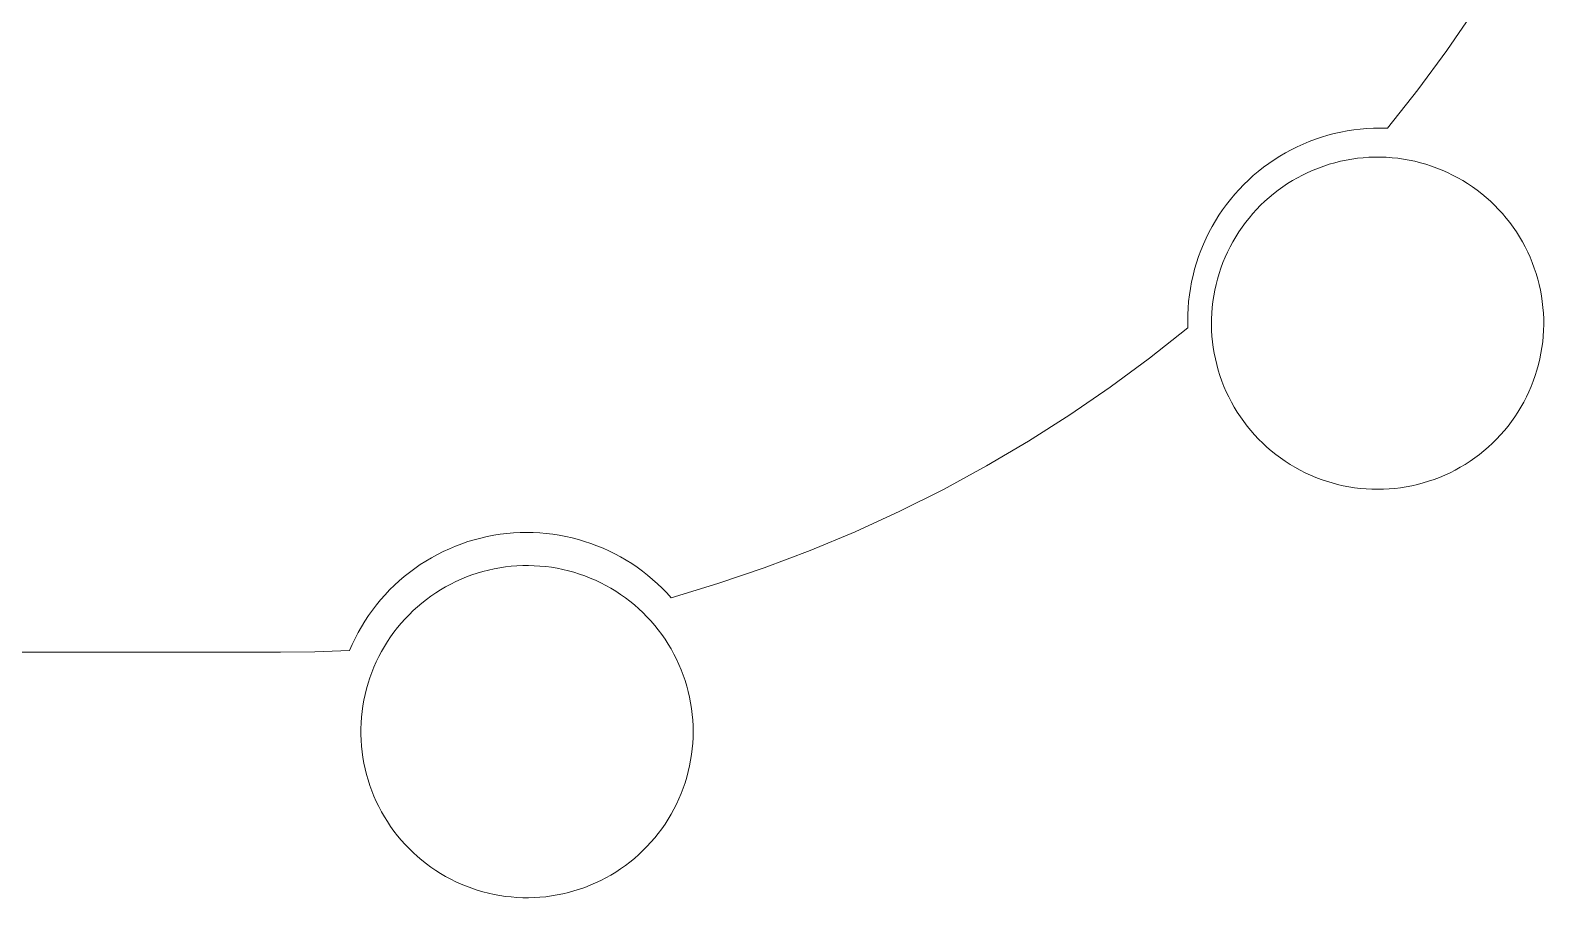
# Model space of a CAD drawing. Header units: inches. Extents: x -6.5 to 91.7, y -2.1 to 67.1.
# Drawn here: x 35.238 to 37.485, y 0.034 to 1.322 of the extents above; entities that cross this region are included whole.
import ezdxf

# ---------------------------------------------------------------- set-up
doc = ezdxf.new("R2010")
doc.units = ezdxf.units.IN
doc.layers.add('ZANO_R', color=7, linetype='Continuous', lineweight=0)

msp = doc.modelspace()

# ---------------------------------------------------------------- linework, layer by layer
at = {"layer": 'ZANO_R'}
for p, q in [((37.38281, 1.35218), (37.34171, 1.29225)), ((37.34171, 1.29225), (37.29858, 1.23376)), ((37.29858, 1.23376), (37.25348, 1.17678)), ((37.17441, 1.16883), (37.18394, 1.17099)), ((37.18394, 1.17099), (37.19355, 1.17282)), ((37.19355, 1.17282), (37.20321, 1.17433)), ((37.20321, 1.17433), (37.21292, 1.1755)), ((37.21292, 1.1755), (37.22267, 1.17633)), ((37.22267, 1.17633), (37.23243, 1.17684)), ((37.23243, 1.17684), (37.24221, 1.177)), ((37.24785, 1.17695), (37.24221, 1.177)), ((37.25348, 1.17678), (37.24785, 1.17695)), ((37.11048, 1.14479), (37.11923, 1.14915)), ((37.11923, 1.14915), (37.12813, 1.15322)), ((37.12813, 1.15322), (37.13716, 1.15697)), ((37.13716, 1.15697), (37.14631, 1.16041)), ((37.14631, 1.16041), (37.15558, 1.16354)), ((37.15558, 1.16354), (37.16495, 1.16635)), ((37.16495, 1.16635), (37.17441, 1.16883)), ((37.06924, 1.11863), (37.07712, 1.12442)), ((37.07712, 1.12442), (37.0852, 1.12994)), ((37.0852, 1.12994), (37.09345, 1.13518)), ((37.09345, 1.13518), (37.10189, 1.14013)), ((37.10189, 1.14013), (37.11048, 1.14479)), ((37.17522, 1.12549), (37.16698, 1.12314)), ((37.18353, 1.12755), (37.17522, 1.12549)), ((37.19191, 1.12932), (37.18353, 1.12755)), ((37.20035, 1.1308), (37.19191, 1.12932)), ((37.20883, 1.13198), (37.20035, 1.1308)), ((37.21735, 1.13287), (37.20883, 1.13198)), ((37.22589, 1.13347), (37.21735, 1.13287)), ((37.23445, 1.13376), (37.22589, 1.13347)), ((37.24302, 1.13376), (37.23445, 1.13376)), ((37.25158, 1.13347), (37.24302, 1.13376)), ((37.26012, 1.13287), (37.25158, 1.13347)), ((37.26864, 1.13198), (37.26012, 1.13287)), ((37.27712, 1.1308), (37.26864, 1.13198)), ((37.28556, 1.12932), (37.27712, 1.1308)), ((37.29394, 1.12755), (37.28556, 1.12932)), ((37.30225, 1.12549), (37.29394, 1.12755)), ((37.31049, 1.12314), (37.30225, 1.12549)), ((37.04686, 1.09968), (37.0541, 1.10625)), ((37.0541, 1.10625), (37.06157, 1.11257)), ((37.06157, 1.11257), (37.06924, 1.11863)), ((37.11972, 1.1032), (37.11229, 1.09894)), ((37.12729, 1.1072), (37.11972, 1.1032)), ((37.135, 1.11093), (37.12729, 1.1072)), ((37.14283, 1.1144), (37.135, 1.11093)), ((37.15078, 1.11759), (37.14283, 1.1144)), ((37.15883, 1.12051), (37.15078, 1.11759)), ((37.16698, 1.12314), (37.15883, 1.12051)), ((37.31864, 1.12051), (37.31049, 1.12314)), ((37.32669, 1.11759), (37.31864, 1.12051)), ((37.33464, 1.1144), (37.32669, 1.11759)), ((37.34247, 1.11093), (37.33464, 1.1144)), ((37.35018, 1.1072), (37.34247, 1.11093)), ((37.35775, 1.1032), (37.35018, 1.1072)), ((37.36518, 1.09894), (37.35775, 1.1032)), ((37.02653, 1.07854), (37.03307, 1.08582)), ((37.03307, 1.08582), (37.03984, 1.09287)), ((37.03984, 1.09287), (37.04686, 1.09968)), ((37.08418, 1.0794), (37.0776, 1.07392)), ((37.09095, 1.08465), (37.08418, 1.0794)), ((37.09789, 1.08966), (37.09095, 1.08465)), ((37.10501, 1.09442), (37.09789, 1.08966)), ((37.11229, 1.09894), (37.10501, 1.09442)), ((37.37246, 1.09442), (37.36518, 1.09894)), ((37.37958, 1.08966), (37.37246, 1.09442)), ((37.38652, 1.08465), (37.37958, 1.08966)), ((37.39329, 1.0794), (37.38652, 1.08465)), ((37.39987, 1.07392), (37.39329, 1.0794)), ((37.00849, 1.05542), (37.01424, 1.06333)), ((37.01424, 1.06333), (37.02026, 1.07104)), ((37.02026, 1.07104), (37.02653, 1.07854)), ((37.06502, 1.06229), (37.05905, 1.05615)), ((37.07121, 1.06821), (37.06502, 1.06229)), ((37.0776, 1.07392), (37.07121, 1.06821)), ((37.40626, 1.06821), (37.39987, 1.07392)), ((37.41245, 1.06229), (37.40626, 1.06821)), ((37.41843, 1.05615), (37.41245, 1.06229)), ((36.99291, 1.03058), (36.99782, 1.03904)), ((36.99782, 1.03904), (37.00301, 1.04732)), ((37.00301, 1.04732), (37.00849, 1.05542)), ((37.04244, 1.03656), (37.03737, 1.02966)), ((37.04775, 1.04328), (37.04244, 1.03656)), ((37.05329, 1.04982), (37.04775, 1.04328)), ((37.05905, 1.05615), (37.05329, 1.04982)), ((37.42419, 1.04982), (37.41843, 1.05615)), ((37.42972, 1.04328), (37.42419, 1.04982)), ((37.43503, 1.03656), (37.42972, 1.04328)), ((37.4401, 1.02966), (37.43503, 1.03656)), ((36.97996, 1.00427), (36.98397, 1.01318)), ((36.98397, 1.01318), (36.98829, 1.02196)), ((36.98829, 1.02196), (36.99291, 1.03058)), ((37.02796, 1.01534), (37.02364, 1.00795)), ((37.03254, 1.02258), (37.02796, 1.01534)), ((37.03737, 1.02966), (37.03254, 1.02258)), ((37.44493, 1.02258), (37.4401, 1.02966)), ((37.44951, 1.01534), (37.44493, 1.02258)), ((37.45383, 1.00795), (37.44951, 1.01534)), ((36.97286, 0.98604), (36.97625, 0.99522)), ((36.97625, 0.99522), (36.97996, 1.00427)), ((37.01577, 0.99274), (37.01224, 0.98494)), ((37.01957, 1.00041), (37.01577, 0.99274)), ((37.02364, 1.00795), (37.01957, 1.00041)), ((37.4579, 1.00041), (37.45383, 1.00795)), ((37.4617, 0.99274), (37.4579, 1.00041)), ((37.46523, 0.98494), (37.4617, 0.99274)), ((36.96459, 0.95791), (36.96702, 0.96738)), ((36.96702, 0.96738), (36.96978, 0.97676)), ((36.96978, 0.97676), (36.97286, 0.98604)), ((37.00599, 0.96899), (37.00329, 0.96086)), ((37.00898, 0.97702), (37.00599, 0.96899)), ((37.01224, 0.98494), (37.00898, 0.97702)), ((37.46849, 0.97702), (37.46523, 0.98494)), ((37.47148, 0.96899), (37.46849, 0.97702)), ((37.47418, 0.96086), (37.47148, 0.96899)), ((36.96069, 0.93875), (36.96248, 0.94836)), ((36.96248, 0.94836), (36.96459, 0.95791)), ((36.99874, 0.94435), (36.99689, 0.93599)), ((37.00087, 0.95264), (36.99874, 0.94435)), ((37.00329, 0.96086), (37.00087, 0.95264)), ((37.4766, 0.95264), (37.47418, 0.96086)), ((37.47873, 0.94435), (37.4766, 0.95264)), ((37.48058, 0.93599), (37.47873, 0.94435)), ((36.95812, 0.91936), (36.95924, 0.92907)), ((36.95924, 0.92907), (36.96069, 0.93875)), ((36.99534, 0.92756), (36.99408, 0.91909)), ((36.99689, 0.93599), (36.99534, 0.92756)), ((37.48213, 0.92756), (37.48058, 0.93599)), ((37.48339, 0.91909), (37.48213, 0.92756)), ((36.95677, 0.89006), (36.95689, 0.89984)), ((36.95689, 0.89984), (36.95734, 0.90961)), ((36.95734, 0.90961), (36.95812, 0.91936)), ((36.99245, 0.90204), (36.99208, 0.89348)), ((36.99312, 0.91058), (36.99245, 0.90204)), ((36.99408, 0.91909), (36.99312, 0.91058)), ((37.48435, 0.91058), (37.48339, 0.91909)), ((37.48502, 0.90204), (37.48435, 0.91058)), ((37.48539, 0.89348), (37.48502, 0.90204)), ((36.95699, 0.88029), (36.90001, 0.83519)), ((36.95699, 0.88029), (36.95677, 0.89006)), ((36.99208, 0.89348), (36.992, 0.88492)), ((36.992, 0.88492), (36.99223, 0.87636)), ((37.48524, 0.87636), (37.48547, 0.88492)), ((37.48547, 0.88492), (37.48539, 0.89348)), ((36.99223, 0.87636), (36.99275, 0.86781)), ((36.99275, 0.86781), (36.99356, 0.85928)), ((36.99356, 0.85928), (36.99468, 0.85079)), ((37.48279, 0.85079), (37.48391, 0.85928)), ((37.48391, 0.85928), (37.48472, 0.86781)), ((37.48472, 0.86781), (37.48524, 0.87636)), ((36.90001, 0.83519), (36.84152, 0.79206)), ((36.99468, 0.85079), (36.99608, 0.84234)), ((36.99608, 0.84234), (36.99778, 0.83395)), ((36.99778, 0.83395), (36.99977, 0.82562)), ((37.4777, 0.82562), (37.47969, 0.83395)), ((37.47969, 0.83395), (37.48139, 0.84234)), ((37.48139, 0.84234), (37.48279, 0.85079)), ((36.99977, 0.82562), (37.00205, 0.81736)), ((37.00205, 0.81736), (37.00461, 0.80919)), ((37.47286, 0.80919), (37.47543, 0.81736)), ((37.47543, 0.81736), (37.4777, 0.82562)), ((36.84152, 0.79206), (36.78159, 0.75096)), ((37.00461, 0.80919), (37.00745, 0.80111)), ((37.00745, 0.80111), (37.01057, 0.79313)), ((37.01057, 0.79313), (37.01397, 0.78527)), ((37.4635, 0.78527), (37.4669, 0.79313)), ((37.4669, 0.79313), (37.47002, 0.80111)), ((37.47002, 0.80111), (37.47286, 0.80919)), ((37.01397, 0.78527), (37.01764, 0.77753)), ((37.01764, 0.77753), (37.02157, 0.76992)), ((37.02157, 0.76992), (37.02577, 0.76246)), ((37.4517, 0.76246), (37.4559, 0.76992)), ((37.4559, 0.76992), (37.45983, 0.77753)), ((37.45983, 0.77753), (37.4635, 0.78527)), ((36.78159, 0.75096), (36.72029, 0.71193)), ((37.02577, 0.76246), (37.03022, 0.75514)), ((37.03022, 0.75514), (37.03493, 0.74798)), ((37.03493, 0.74798), (37.03988, 0.74099)), ((37.43759, 0.74099), (37.44254, 0.74798)), ((37.44254, 0.74798), (37.44725, 0.75514)), ((37.44725, 0.75514), (37.4517, 0.76246)), ((37.03988, 0.74099), (37.04507, 0.73418)), ((37.04507, 0.73418), (37.05049, 0.72755)), ((37.05049, 0.72755), (37.05614, 0.72111)), ((37.05614, 0.72111), (37.06201, 0.71488)), ((37.41546, 0.71488), (37.42133, 0.72111)), ((37.42133, 0.72111), (37.42698, 0.72755)), ((37.42698, 0.72755), (37.4324, 0.73418)), ((37.4324, 0.73418), (37.43759, 0.74099)), ((36.72029, 0.71193), (36.6577, 0.67502)), ((37.06201, 0.71488), (37.06809, 0.70885)), ((37.06809, 0.70885), (37.07438, 0.70303)), ((37.07438, 0.70303), (37.08086, 0.69744)), ((37.08086, 0.69744), (37.08754, 0.69207)), ((37.38993, 0.69207), (37.39661, 0.69744)), ((37.39661, 0.69744), (37.40309, 0.70303)), ((37.40309, 0.70303), (37.40938, 0.70885)), ((37.40938, 0.70885), (37.41546, 0.71488)), ((36.6577, 0.67502), (36.59388, 0.64026)), ((37.08754, 0.69207), (37.0944, 0.68694)), ((37.0944, 0.68694), (37.10143, 0.68205)), ((37.10143, 0.68205), (37.10863, 0.67741)), ((37.10863, 0.67741), (37.11598, 0.67302)), ((37.36149, 0.67302), (37.36884, 0.67741)), ((37.36884, 0.67741), (37.37604, 0.68205)), ((37.37604, 0.68205), (37.38307, 0.68694)), ((37.38307, 0.68694), (37.38993, 0.69207)), ((37.11598, 0.67302), (37.12349, 0.66889)), ((37.12349, 0.66889), (37.13113, 0.66502)), ((37.13113, 0.66502), (37.1389, 0.66142)), ((37.1389, 0.66142), (37.14679, 0.65809)), ((37.14679, 0.65809), (37.15479, 0.65504)), ((37.15479, 0.65504), (37.1629, 0.65227)), ((37.1629, 0.65227), (37.17109, 0.64978)), ((37.30638, 0.64978), (37.31457, 0.65227)), ((37.31457, 0.65227), (37.32268, 0.65504)), ((37.32268, 0.65504), (37.33068, 0.65809)), ((37.33068, 0.65809), (37.33857, 0.66142)), ((37.33857, 0.66142), (37.34634, 0.66502)), ((37.34634, 0.66502), (37.35398, 0.66889)), ((37.35398, 0.66889), (37.36149, 0.67302)), ((36.59388, 0.64026), (36.52891, 0.60771)), ((37.17109, 0.64978), (37.17937, 0.64757)), ((37.17937, 0.64757), (37.18771, 0.64565)), ((37.18771, 0.64565), (37.19612, 0.64403)), ((37.19612, 0.64403), (37.20458, 0.6427)), ((37.20458, 0.6427), (37.21309, 0.64166)), ((37.21309, 0.64166), (37.22162, 0.64092)), ((37.22162, 0.64092), (37.23017, 0.64047)), ((37.23017, 0.64047), (37.23874, 0.64032)), ((37.23874, 0.64032), (37.2473, 0.64047)), ((37.2473, 0.64047), (37.25585, 0.64092)), ((37.25585, 0.64092), (37.26438, 0.64166)), ((37.26438, 0.64166), (37.27289, 0.6427)), ((37.27289, 0.6427), (37.28135, 0.64403)), ((37.28135, 0.64403), (37.28976, 0.64565)), ((37.28976, 0.64565), (37.2981, 0.64757)), ((37.2981, 0.64757), (37.30638, 0.64978)), ((36.52891, 0.60771), (36.46286, 0.5774)), ((35.8784, 0.55939), (35.88773, 0.56257)), ((35.88773, 0.56257), (35.89717, 0.56542)), ((35.89717, 0.56542), (35.9067, 0.56795)), ((35.9067, 0.56795), (35.91632, 0.57015)), ((35.91632, 0.57015), (35.926, 0.57201)), ((35.926, 0.57201), (35.93574, 0.57354)), ((35.93574, 0.57354), (35.94553, 0.57473)), ((35.94553, 0.57473), (35.95535, 0.57558)), ((35.95535, 0.57558), (35.9652, 0.57609)), ((35.9652, 0.57609), (35.97506, 0.57626)), ((35.98476, 0.57609), (35.97506, 0.57626)), ((35.99445, 0.5756), (35.98476, 0.57609)), ((36.00412, 0.57477), (35.99445, 0.5756)), ((36.01376, 0.57362), (36.00412, 0.57477)), ((36.02335, 0.57214), (36.01376, 0.57362)), ((36.03288, 0.57034), (36.02335, 0.57214)), ((36.04235, 0.56821), (36.03288, 0.57034)), ((36.05174, 0.56577), (36.04235, 0.56821)), ((36.06104, 0.563), (36.05174, 0.56577)), ((36.07024, 0.55992), (36.06104, 0.563)), ((36.46286, 0.5774), (36.39582, 0.54937)), ((35.83368, 0.53878), (35.84232, 0.54352)), ((35.84232, 0.54352), (35.85113, 0.54795)), ((35.85113, 0.54795), (35.86009, 0.55208)), ((35.86009, 0.55208), (35.86918, 0.55589)), ((35.86918, 0.55589), (35.8784, 0.55939)), ((36.07933, 0.55653), (36.07024, 0.55992)), ((36.0883, 0.55283), (36.07933, 0.55653)), ((36.09715, 0.54883), (36.0883, 0.55283)), ((36.10584, 0.54453), (36.09715, 0.54883)), ((36.11439, 0.53994), (36.10584, 0.54453)), ((36.12278, 0.53506), (36.11439, 0.53994)), ((36.39582, 0.54937), (36.32785, 0.52364)), ((35.80087, 0.51694), (35.80878, 0.52282)), ((35.80878, 0.52282), (35.81689, 0.52843)), ((35.81689, 0.52843), (35.8252, 0.53375)), ((35.8252, 0.53375), (35.83368, 0.53878)), ((35.90161, 0.51583), (35.90982, 0.51825)), ((35.90982, 0.51825), (35.91812, 0.52038)), ((35.91812, 0.52038), (35.92648, 0.52223)), ((35.92648, 0.52223), (35.93491, 0.52378)), ((35.93491, 0.52378), (35.94338, 0.52504)), ((35.94338, 0.52504), (35.95189, 0.526)), ((35.95189, 0.526), (35.96043, 0.52667)), ((35.96043, 0.52667), (35.96898, 0.52704)), ((35.96898, 0.52704), (35.97755, 0.52712)), ((35.97755, 0.52712), (35.98611, 0.52689)), ((35.98611, 0.52689), (35.99466, 0.52637)), ((35.99466, 0.52637), (36.00319, 0.52556)), ((36.00319, 0.52556), (36.01168, 0.52445)), ((36.01168, 0.52445), (36.02013, 0.52304)), ((36.02013, 0.52304), (36.02852, 0.52134)), ((36.02852, 0.52134), (36.03685, 0.51935)), ((36.03685, 0.51935), (36.04511, 0.51708)), ((36.04511, 0.51708), (36.05328, 0.51452)), ((36.131, 0.5299), (36.12278, 0.53506)), ((36.13903, 0.52446), (36.131, 0.5299)), ((36.14688, 0.51875), (36.13903, 0.52446)), ((36.15453, 0.51278), (36.14688, 0.51875)), ((36.32785, 0.52364), (36.25905, 0.50025)), ((35.77138, 0.49079), (35.77841, 0.49771)), ((35.77841, 0.49771), (35.78567, 0.50438)), ((35.78567, 0.50438), (35.79316, 0.51079)), ((35.79316, 0.51079), (35.80087, 0.51694)), ((35.84713, 0.49116), (35.85452, 0.49548)), ((35.85452, 0.49548), (35.86206, 0.49955)), ((35.86206, 0.49955), (35.86973, 0.50335)), ((35.86973, 0.50335), (35.87753, 0.50688)), ((35.87753, 0.50688), (35.88545, 0.51015)), ((35.88545, 0.51015), (35.89348, 0.51313)), ((35.89348, 0.51313), (35.90161, 0.51583)), ((36.05328, 0.51452), (36.06136, 0.51167)), ((36.06136, 0.51167), (36.06934, 0.50855)), ((36.06934, 0.50855), (36.0772, 0.50515)), ((36.0772, 0.50515), (36.08494, 0.50148)), ((36.08494, 0.50148), (36.09255, 0.49755)), ((36.09255, 0.49755), (36.10001, 0.49335)), ((36.16197, 0.50655), (36.15453, 0.51278)), ((36.16919, 0.50007), (36.16197, 0.50655)), ((36.17619, 0.49335), (36.16919, 0.50007)), ((36.25905, 0.50025), (36.18949, 0.47922)), ((35.75178, 0.46865), (35.75806, 0.47625)), ((35.75806, 0.47625), (35.76459, 0.48364)), ((35.76459, 0.48364), (35.77138, 0.49079)), ((35.81919, 0.47137), (35.82591, 0.47668)), ((35.82591, 0.47668), (35.83281, 0.48175)), ((35.83281, 0.48175), (35.83989, 0.48658)), ((35.83989, 0.48658), (35.84713, 0.49116)), ((36.10001, 0.49335), (36.10733, 0.4889)), ((36.10733, 0.4889), (36.11449, 0.4842)), ((36.11449, 0.4842), (36.12148, 0.47925)), ((36.12148, 0.47925), (36.12829, 0.47406)), ((36.12829, 0.47406), (36.13492, 0.46863)), ((36.18296, 0.4864), (36.17619, 0.49335)), ((36.18949, 0.47922), (36.18296, 0.4864)), ((35.73458, 0.44459), (35.74004, 0.45281)), ((35.74004, 0.45281), (35.74577, 0.46083)), ((35.74577, 0.46083), (35.75178, 0.46865)), ((35.79426, 0.44791), (35.80018, 0.4541)), ((35.80018, 0.4541), (35.80632, 0.46008)), ((35.80632, 0.46008), (35.81265, 0.46584)), ((35.81265, 0.46584), (35.81919, 0.47137)), ((36.13492, 0.46863), (36.14136, 0.46298)), ((36.14136, 0.46298), (36.14759, 0.45711)), ((36.14759, 0.45711), (36.15362, 0.45103)), ((36.15362, 0.45103), (36.15944, 0.44474)), ((35.71996, 0.41889), (35.72454, 0.42763)), ((35.72454, 0.42763), (35.72942, 0.4362)), ((35.72942, 0.4362), (35.73458, 0.44459)), ((35.77281, 0.42123), (35.77782, 0.42817)), ((35.77782, 0.42817), (35.78307, 0.43494)), ((35.78307, 0.43494), (35.78855, 0.44153)), ((35.78855, 0.44153), (35.79426, 0.44791)), ((36.15944, 0.44474), (36.16503, 0.43826)), ((36.16503, 0.43826), (36.1704, 0.43158)), ((36.1704, 0.43158), (36.17553, 0.42472)), ((35.71173, 0.40097), (35.71569, 0.41)), ((35.71569, 0.41), (35.71996, 0.41889)), ((35.75927, 0.3994), (35.76353, 0.40683)), ((35.76353, 0.40683), (35.76805, 0.41411)), ((35.76805, 0.41411), (35.77281, 0.42123)), ((36.17553, 0.42472), (36.18042, 0.41769)), ((36.18042, 0.41769), (36.18506, 0.41049)), ((36.18506, 0.41049), (36.18945, 0.40314)), ((35.60922, 0.3985), (34.8051, 0.3985)), ((35.66049, 0.39912), (35.60922, 0.3985)), ((35.71173, 0.40097), (35.66049, 0.39912)), ((35.74807, 0.37629), (35.75153, 0.38412)), ((35.75153, 0.38412), (35.75527, 0.39183)), ((35.75527, 0.39183), (35.75927, 0.3994)), ((36.18945, 0.40314), (36.19358, 0.39564)), ((36.19358, 0.39564), (36.19745, 0.38799)), ((36.19745, 0.38799), (36.20105, 0.38022)), ((35.73933, 0.35214), (35.74196, 0.36029)), ((35.74196, 0.36029), (35.74488, 0.36834)), ((35.74488, 0.36834), (35.74807, 0.37629)), ((36.20105, 0.38022), (36.20438, 0.37233)), ((36.20438, 0.37233), (36.20743, 0.36433)), ((36.20743, 0.36433), (36.2102, 0.35623)), ((35.73492, 0.33559), (35.73698, 0.3439)), ((35.73698, 0.3439), (35.73933, 0.35214)), ((36.2102, 0.35623), (36.21269, 0.34803)), ((36.21269, 0.34803), (36.2149, 0.33976)), ((36.2149, 0.33976), (36.21681, 0.33141)), ((35.73049, 0.31029), (35.73167, 0.31877)), ((35.73167, 0.31877), (35.73315, 0.32721)), ((35.73315, 0.32721), (35.73492, 0.33559)), ((36.21681, 0.33141), (36.21844, 0.323)), ((36.21844, 0.323), (36.21977, 0.31454)), ((35.72871, 0.28467), (35.729, 0.29323)), ((35.729, 0.29323), (35.7296, 0.30177)), ((35.7296, 0.30177), (35.73049, 0.31029)), ((36.21977, 0.31454), (36.22081, 0.30604)), ((36.22081, 0.30604), (36.22155, 0.2975)), ((36.22155, 0.2975), (36.222, 0.28895)), ((35.72871, 0.2761), (35.72871, 0.28467)), ((35.729, 0.26754), (35.72871, 0.2761)), ((36.222, 0.27182), (36.22155, 0.26327)), ((36.222, 0.28895), (36.22215, 0.28039)), ((36.22215, 0.28039), (36.222, 0.27182)), ((35.7296, 0.259), (35.729, 0.26754)), ((35.73049, 0.25048), (35.7296, 0.259)), ((35.73167, 0.242), (35.73049, 0.25048)), ((36.22081, 0.25474), (36.21977, 0.24624)), ((36.22155, 0.26327), (36.22081, 0.25474)), ((35.73315, 0.23356), (35.73167, 0.242)), ((35.73492, 0.22518), (35.73315, 0.23356)), ((35.73698, 0.21687), (35.73492, 0.22518)), ((36.21681, 0.22937), (36.2149, 0.22102)), ((36.21844, 0.23778), (36.21681, 0.22937)), ((36.21977, 0.24624), (36.21844, 0.23778)), ((35.73933, 0.20863), (35.73698, 0.21687)), ((35.74196, 0.20048), (35.73933, 0.20863)), ((36.2102, 0.20455), (36.20743, 0.19644)), ((36.21269, 0.21274), (36.2102, 0.20455)), ((36.2149, 0.22102), (36.21269, 0.21274)), ((35.74488, 0.19243), (35.74196, 0.20048)), ((35.74807, 0.18448), (35.74488, 0.19243)), ((35.75153, 0.17665), (35.74807, 0.18448)), ((36.20105, 0.18055), (36.19745, 0.17278)), ((36.20438, 0.18844), (36.20105, 0.18055)), ((36.20743, 0.19644), (36.20438, 0.18844)), ((35.75527, 0.16894), (35.75153, 0.17665)), ((35.75927, 0.16137), (35.75527, 0.16894)), ((35.76353, 0.15394), (35.75927, 0.16137)), ((36.18945, 0.15764), (36.18506, 0.15028)), ((36.19358, 0.16514), (36.18945, 0.15764)), ((36.19745, 0.17278), (36.19358, 0.16514)), ((35.76805, 0.14666), (35.76353, 0.15394)), ((35.77281, 0.13955), (35.76805, 0.14666)), ((35.77782, 0.1326), (35.77281, 0.13955)), ((36.17553, 0.13605), (36.1704, 0.12919)), ((36.18042, 0.14308), (36.17553, 0.13605)), ((36.18506, 0.15028), (36.18042, 0.14308)), ((35.78307, 0.12583), (35.77782, 0.1326)), ((35.78855, 0.11925), (35.78307, 0.12583)), ((35.79426, 0.11286), (35.78855, 0.11925)), ((35.80018, 0.10667), (35.79426, 0.11286)), ((36.15944, 0.11603), (36.15362, 0.10974)), ((36.16503, 0.12252), (36.15944, 0.11603)), ((36.1704, 0.12919), (36.16503, 0.12252)), ((35.80632, 0.1007), (35.80018, 0.10667)), ((35.81265, 0.09494), (35.80632, 0.1007)), ((35.81919, 0.0894), (35.81265, 0.09494)), ((36.13492, 0.09214), (36.12829, 0.08672)), ((36.14136, 0.09779), (36.13492, 0.09214)), ((36.14759, 0.10366), (36.14136, 0.09779)), ((36.15362, 0.10974), (36.14759, 0.10366)), ((35.82591, 0.08409), (35.81919, 0.0894)), ((35.83281, 0.07902), (35.82591, 0.08409)), ((35.83989, 0.0742), (35.83281, 0.07902)), ((35.84713, 0.06962), (35.83989, 0.0742)), ((35.85452, 0.06529), (35.84713, 0.06962)), ((36.10733, 0.07187), (36.10001, 0.06742)), ((36.11449, 0.07658), (36.10733, 0.07187)), ((36.12148, 0.08153), (36.11449, 0.07658)), ((36.12829, 0.08672), (36.12148, 0.08153)), ((35.86206, 0.06122), (35.85452, 0.06529)), ((35.86973, 0.05742), (35.86206, 0.06122)), ((35.87753, 0.05389), (35.86973, 0.05742)), ((35.88545, 0.05063), (35.87753, 0.05389)), ((35.89348, 0.04765), (35.88545, 0.05063)), ((35.90161, 0.04494), (35.89348, 0.04765)), ((36.05328, 0.04626), (36.04511, 0.0437)), ((36.06136, 0.0491), (36.05328, 0.04626)), ((36.06934, 0.05222), (36.06136, 0.0491)), ((36.0772, 0.05562), (36.06934, 0.05222)), ((36.08494, 0.05929), (36.0772, 0.05562)), ((36.09255, 0.06323), (36.08494, 0.05929)), ((36.10001, 0.06742), (36.09255, 0.06323)), ((35.90982, 0.04252), (35.90161, 0.04494)), ((35.91812, 0.04039), (35.90982, 0.04252)), ((35.92648, 0.03855), (35.91812, 0.04039)), ((35.93491, 0.03699), (35.92648, 0.03855)), ((35.94338, 0.03573), (35.93491, 0.03699)), ((35.95189, 0.03477), (35.94338, 0.03573)), ((35.96043, 0.0341), (35.95189, 0.03477)), ((35.96898, 0.03373), (35.96043, 0.0341)), ((35.97755, 0.03366), (35.96898, 0.03373)), ((35.98611, 0.03388), (35.97755, 0.03366)), ((35.99466, 0.0344), (35.98611, 0.03388)), ((36.00319, 0.03522), (35.99466, 0.0344)), ((36.01168, 0.03633), (36.00319, 0.03522)), ((36.02013, 0.03773), (36.01168, 0.03633)), ((36.02852, 0.03943), (36.02013, 0.03773)), ((36.03685, 0.04142), (36.02852, 0.03943)), ((36.04511, 0.0437), (36.03685, 0.04142))]:
    msp.add_line(p, q, dxfattribs=at)

doc.saveas('drawing.dxf')
